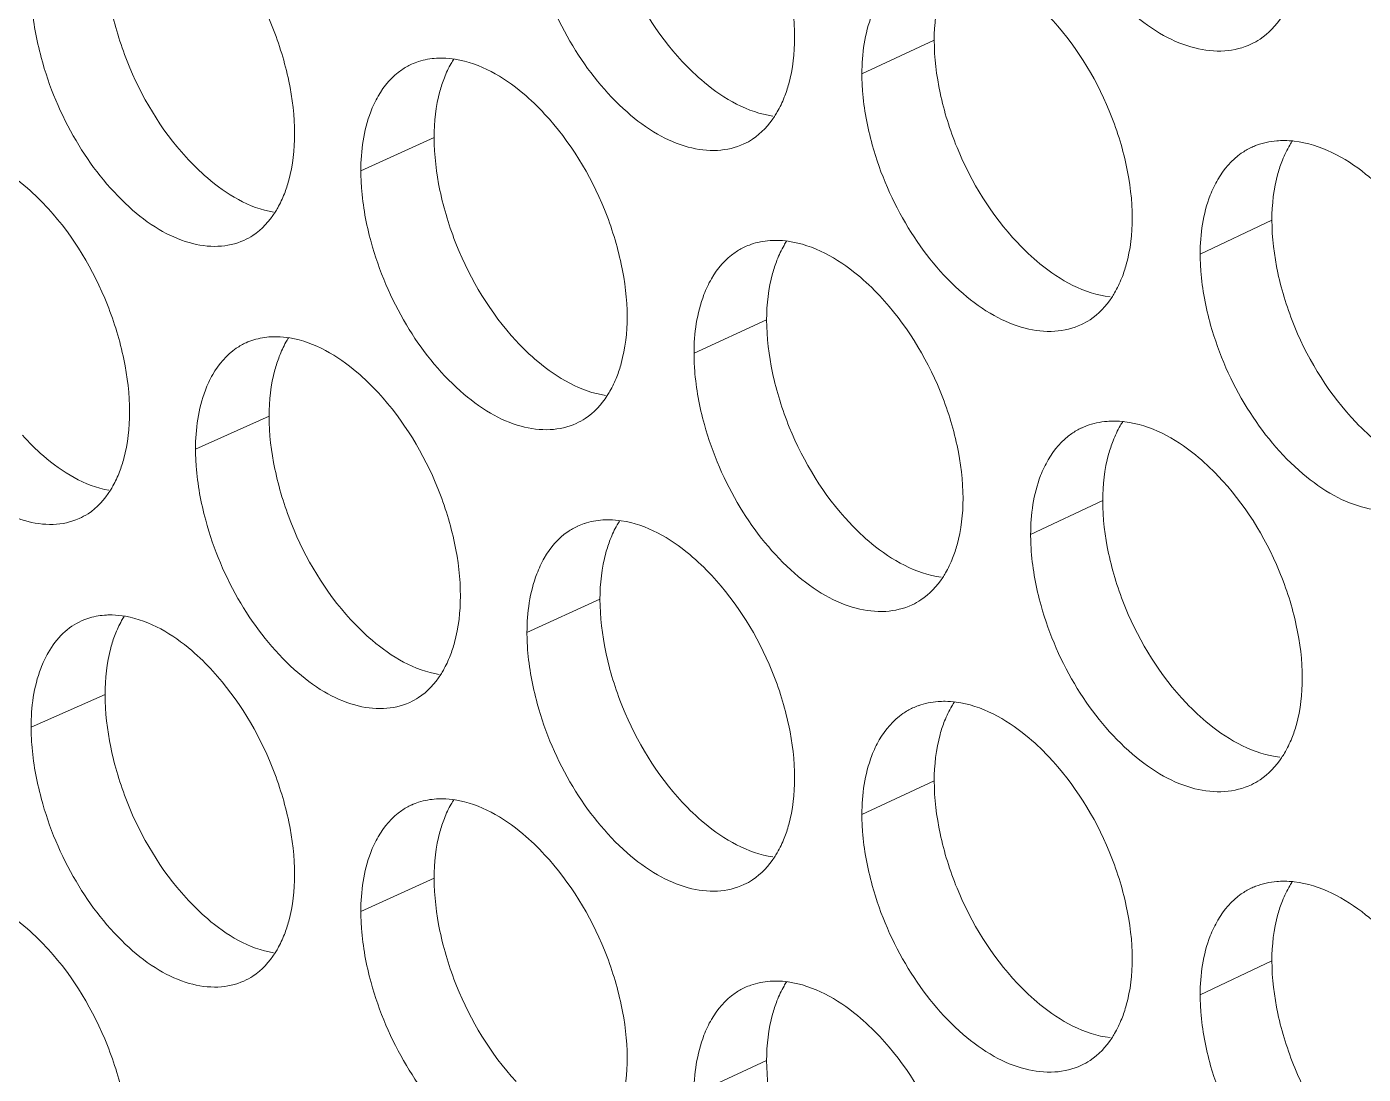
# Model space of a CAD drawing. Header units: millimetres. Extents: x 1177 to 4147, y 93 to 2194.
# Drawn here: x 2559.37 to 2573.57, y 956.04 to 967.18 of the extents above; entities that cross this region are included whole.
import ezdxf

# ---------------------------------------------------------------- set-up
doc = ezdxf.new("R2010")
doc.units = ezdxf.units.MM
doc.header["$LTSCALE"] = 0.1
doc.layers.get('0').update_dxf_attribs({"lineweight": 13})
doc.layers.add('标注', color=251, linetype='Continuous', lineweight=9)

# ---------------------------------------------------------------- blocks, each defined once
blk = doc.blocks.new('02')
at = {"layer": '标注'}
for p, q in [((4439.148, 972.748), (4438.049, 972.237)), ((4431.553, 971.268), (4430.44, 970.765)), ((4431.553, 971.268), (4430.44, 970.765)), ((4444.276, 970.014), (4443.187, 969.499)), ((4436.603, 968.499), (4435.5, 967.991)), ((4436.603, 968.499), (4435.5, 967.991)), ((4429.047, 967.036), (4427.929, 966.536)), ((4441.706, 965.753), (4440.612, 965.24)), ((4441.706, 965.753), (4440.612, 965.24)), ((4434.072, 964.255), (4432.963, 963.75)), ((4426.555, 962.811), (4425.432, 962.313)), ((4439.148, 961.498), (4438.049, 960.987)), ((4431.553, 960.018), (4430.44, 959.515)), ((4444.276, 958.764), (4443.187, 958.249)), ((4436.603, 957.249), (4435.5, 956.741))]:
    blk.add_line(p, q, dxfattribs=at)
for centre, radius, start, end in [((4431.628, 971.454), 1.017, 107.7472, 114.3481), ((4431.628, 971.454), 1.017, 107.7472, 114.3481), ((4444.413, 970.158), 1.06, 111.219, 115.391), ((4444.455, 969.812), 1.411, 83.5175, 89.6286), ((4436.704, 968.668), 1.034, 109.1713, 114.7632), ((4436.704, 968.668), 1.034, 109.1713, 114.7632), ((4436.739, 968.323), 1.384, 82.0095, 89.1943), ((4436.739, 968.323), 1.384, 82.0095, 89.1943), ((4429.11, 967.231), 1.009, 107.0166, 114.1413), ((4441.831, 965.905), 1.051, 110.5478, 115.181), ((4441.831, 965.905), 1.051, 110.5478, 115.181), ((4441.87, 965.56), 1.402, 83.021, 89.4851), ((4441.87, 965.56), 1.402, 83.021, 89.4851), ((4434.159, 964.433), 1.026, 108.4653, 114.5554), ((4426.606, 963.013), 1.001, 106.2734, 113.935), ((4439.261, 961.659), 1.043, 109.8653, 114.9718), ((4439.298, 961.313), 1.393, 82.5184, 89.3404), ((4431.628, 960.204), 1.017, 107.7472, 114.3481), ((4444.413, 958.908), 1.06, 111.219, 115.391), ((4444.455, 958.562), 1.411, 83.5175, 89.6286), ((4436.739, 957.073), 1.384, 82.0095, 89.1943), ((4436.704, 957.418), 1.034, 109.1713, 114.7632)]:
    blk.add_arc(centre, radius, start, end, dxfattribs=at)
for points, knots in [([(4437.028, 972.788), (4437.028, 973.057), (4436.958, 973.616), (4436.622, 974.696), (4436.159, 975.449), (4435.769, 975.867)], [0, 0, 0, 0, 0.238356, 0.494151, 1, 1, 1, 1]), ([(4434.072, 975.505), (4434.072, 975.236), (4434.141, 974.677), (4434.473, 973.597), (4434.934, 972.842), (4435.322, 972.424)], [0, 0, 0, 0, 0.23857, 0.494512, 1, 1, 1, 1]), ([(4440.77, 975.412), (4440.893, 974.97), (4441.255, 974.139), (4441.953, 973.284), (4442.602, 972.812), (4443.082, 972.611), (4443.548, 972.558), (4443.839, 972.63), (4443.965, 972.689)], [0, 0, 0, 0, 0.296459, 0.577388, 0.701761, 0.811885, 0.909764, 1, 1, 1, 1]), ([(4429.434, 971.323), (4429.434, 971.592), (4429.365, 972.151), (4429.035, 973.232), (4428.579, 973.989), (4428.194, 974.411)], [0, 0, 0, 0, 0.238564, 0.494601, 1, 1, 1, 1]), ([(4429.434, 971.323), (4429.434, 971.592), (4429.365, 972.151), (4429.035, 973.232), (4428.579, 973.989), (4428.194, 974.411)], [0, 0, 0, 0, 0.238564, 0.494601, 1, 1, 1, 1]), ([(4426.555, 974.061), (4426.555, 973.791), (4426.623, 973.232), (4426.95, 972.15), (4427.402, 971.392), (4427.785, 970.97)], [0, 0, 0, 0, 0.238779, 0.49496, 1, 1, 1, 1]), ([(4426.555, 974.061), (4426.555, 973.791), (4426.623, 973.232), (4426.95, 972.15), (4427.402, 971.392), (4427.785, 970.97)], [0, 0, 0, 0, 0.238779, 0.49496, 1, 1, 1, 1]), ([(4433.119, 973.921), (4433.24, 973.48), (4433.594, 972.65), (4434.278, 971.791), (4434.915, 971.313), (4435.386, 971.107), (4435.845, 971.047), (4436.132, 971.114), (4436.256, 971.171)], [0, 0, 0, 0, 0.29785, 0.579458, 0.703775, 0.813505, 0.91067, 1, 1, 1, 1]), ([(4425.432, 973.563), (4425.432, 973.476), (4425.447, 973.112), (4425.514, 972.751), (4425.586, 972.483)], [0, 0, 0, 0, 0.238168, 1, 1, 1, 1]), ([(4425.432, 973.563), (4425.432, 973.476), (4425.447, 973.112), (4425.514, 972.751), (4425.586, 972.483)], [0, 0, 0, 0, 0.238168, 1, 1, 1, 1]), ([(4439.306, 973.657), (4439.279, 973.591), (4439.183, 973.297), (4439.148, 972.985), (4439.148, 972.748)], [0, 0, 0, 0, 0.231792, 1, 1, 1, 1]), ([(4438.314, 973.37), (4438.27, 973.293), (4438.104, 972.938), (4438.049, 972.539), (4438.049, 972.237)], [0, 0, 0, 0, 0.22617, 1, 1, 1, 1]), ([(4442.155, 970.045), (4442.155, 970.314), (4442.085, 970.872), (4441.745, 971.951), (4441.276, 972.703), (4440.884, 973.118)], [0, 0, 0, 0, 0.238218, 0.493853, 1, 1, 1, 1]), ([(4443.965, 972.689), (4444.01, 972.711), (4444.191, 972.813), (4444.337, 972.969), (4444.423, 973.099)], [0, 0, 0, 0, 0.243242, 1, 1, 1, 1]), ([(4436.87, 971.879), (4436.897, 971.946), (4436.993, 972.239), (4437.028, 972.551), (4437.028, 972.788)], [0, 0, 0, 0, 0.231729, 1, 1, 1, 1]), ([(4439.148, 972.748), (4439.148, 972.479), (4439.218, 971.92), (4439.554, 970.84), (4440.02, 970.088), (4440.411, 969.672)], [0, 0, 0, 0, 0.238432, 0.494215, 1, 1, 1, 1]), ([(4425.586, 972.483), (4425.704, 972.043), (4426.05, 971.215), (4426.72, 970.352), (4427.345, 969.868), (4427.808, 969.656), (4428.258, 969.59), (4428.542, 969.652), (4428.664, 969.707)], [0, 0, 0, 0, 0.299261, 0.581563, 0.705826, 0.815161, 0.911598, 1, 1, 1, 1]), ([(4425.586, 972.483), (4425.704, 972.043), (4426.05, 971.215), (4426.72, 970.352), (4427.345, 969.868), (4427.808, 969.656), (4428.258, 969.59), (4428.542, 969.652), (4428.664, 969.707)], [0, 0, 0, 0, 0.299261, 0.581563, 0.705826, 0.815161, 0.911598, 1, 1, 1, 1]), ([(4431.685, 972.475), (4431.653, 972.475), (4431.53, 972.473), (4431.406, 972.451), (4431.318, 972.423)], [0, 0, 0, 0, 0.25692, 1, 1, 1, 1]), ([(4431.685, 972.475), (4431.653, 972.475), (4431.53, 972.473), (4431.406, 972.451), (4431.318, 972.423)], [0, 0, 0, 0, 0.25692, 1, 1, 1, 1]), ([(4431.85, 972.46), (4431.836, 972.438), (4431.782, 972.347), (4431.737, 972.251), (4431.708, 972.176)], [0, 0, 0, 0, 0.242162, 1, 1, 1, 1]), ([(4431.85, 972.46), (4431.836, 972.438), (4431.782, 972.347), (4431.737, 972.251), (4431.708, 972.176)], [0, 0, 0, 0, 0.242162, 1, 1, 1, 1]), ([(4433.231, 971.625), (4433.127, 971.737), (4432.745, 972.109), (4432.252, 972.398), (4431.873, 972.458)], [0, 0, 0, 0, 0.28502, 1, 1, 1, 1]), ([(4433.231, 971.625), (4433.127, 971.737), (4432.745, 972.109), (4432.252, 972.398), (4431.873, 972.458)], [0, 0, 0, 0, 0.28502, 1, 1, 1, 1]), ([(4431.209, 972.381), (4431.157, 972.357), (4430.95, 972.242), (4430.791, 972.052), (4430.702, 971.897)], [0, 0, 0, 0, 0.240568, 1, 1, 1, 1]), ([(4431.209, 972.381), (4431.157, 972.357), (4430.95, 972.242), (4430.791, 972.052), (4430.702, 971.897)], [0, 0, 0, 0, 0.240568, 1, 1, 1, 1]), ([(4435.322, 972.424), (4435.427, 972.311), (4435.814, 971.937), (4436.316, 971.648), (4436.699, 971.594)], [0, 0, 0, 0, 0.285106, 1, 1, 1, 1]), ([(4431.708, 972.176), (4431.682, 972.11), (4431.587, 971.816), (4431.553, 971.505), (4431.553, 971.268)], [0, 0, 0, 0, 0.231346, 1, 1, 1, 1]), ([(4431.708, 972.176), (4431.682, 972.11), (4431.587, 971.816), (4431.553, 971.505), (4431.553, 971.268)], [0, 0, 0, 0, 0.231346, 1, 1, 1, 1]), ([(4438.049, 972.237), (4438.049, 972.151), (4438.064, 971.787), (4438.133, 971.426), (4438.207, 971.159)], [0, 0, 0, 0, 0.238316, 1, 1, 1, 1]), ([(4430.702, 971.897), (4430.658, 971.821), (4430.494, 971.465), (4430.44, 971.067), (4430.44, 970.765)], [0, 0, 0, 0, 0.225445, 1, 1, 1, 1]), ([(4430.702, 971.897), (4430.658, 971.821), (4430.494, 971.465), (4430.44, 971.067), (4430.44, 970.765)], [0, 0, 0, 0, 0.225445, 1, 1, 1, 1]), ([(4436.723, 971.589), (4436.737, 971.611), (4436.794, 971.704), (4436.84, 971.803), (4436.87, 971.879)], [0, 0, 0, 0, 0.242235, 1, 1, 1, 1]), ([(4434.484, 968.544), (4434.484, 968.813), (4434.414, 969.371), (4434.08, 970.452), (4433.619, 971.207), (4433.231, 971.625)], [0, 0, 0, 0, 0.238425, 0.494301, 1, 1, 1, 1]), ([(4434.484, 968.544), (4434.484, 968.813), (4434.414, 969.371), (4434.08, 970.452), (4433.619, 971.207), (4433.231, 971.625)], [0, 0, 0, 0, 0.238425, 0.494301, 1, 1, 1, 1]), ([(4436.256, 971.171), (4436.303, 971.192), (4436.487, 971.295), (4436.636, 971.456), (4436.723, 971.589)], [0, 0, 0, 0, 0.242501, 1, 1, 1, 1]), ([(4429.279, 970.415), (4429.305, 970.482), (4429.4, 970.775), (4429.434, 971.086), (4429.434, 971.323)], [0, 0, 0, 0, 0.231283, 1, 1, 1, 1]), ([(4429.279, 970.415), (4429.305, 970.482), (4429.4, 970.775), (4429.434, 971.086), (4429.434, 971.323)], [0, 0, 0, 0, 0.231283, 1, 1, 1, 1]), ([(4431.553, 971.268), (4431.553, 970.999), (4431.622, 970.44), (4431.952, 969.359), (4432.41, 968.602), (4432.797, 968.183)], [0, 0, 0, 0, 0.238639, 0.494661, 1, 1, 1, 1]), ([(4431.553, 971.268), (4431.553, 970.999), (4431.622, 970.44), (4431.952, 969.359), (4432.41, 968.602), (4432.797, 968.183)], [0, 0, 0, 0, 0.238639, 0.494661, 1, 1, 1, 1]), ([(4438.207, 971.159), (4438.329, 970.717), (4438.688, 969.887), (4439.382, 969.03), (4440.027, 968.556), (4440.504, 968.354), (4440.967, 968.299), (4441.257, 968.368), (4441.383, 968.427)], [0, 0, 0, 0, 0.29692, 0.578074, 0.702428, 0.812421, 0.910064, 1, 1, 1, 1]), ([(4443.959, 971.116), (4443.908, 971.091), (4443.703, 970.973), (4443.544, 970.786), (4443.454, 970.631)], [0, 0, 0, 0, 0.241601, 1, 1, 1, 1]), ([(4444.464, 971.223), (4444.426, 971.223), (4444.279, 971.218), (4444.132, 971.186), (4444.03, 971.146)], [0, 0, 0, 0, 0.257534, 1, 1, 1, 1]), ([(4444.59, 971.223), (4444.575, 971.2), (4444.515, 971.105), (4444.467, 971.004), (4444.435, 970.925)], [0, 0, 0, 0, 0.242329, 1, 1, 1, 1]), ([(4446.05, 970.392), (4445.94, 970.507), (4445.535, 970.884), (4445.01, 971.17), (4444.615, 971.214)], [0, 0, 0, 0, 0.284731, 1, 1, 1, 1]), ([(4425.696, 970.187), (4425.596, 970.297), (4425.227, 970.664), (4424.752, 970.956), (4424.385, 971.024)], [0, 0, 0, 0, 0.285125, 1, 1, 1, 1]), ([(4427.785, 970.97), (4427.887, 970.859), (4428.26, 970.489), (4428.743, 970.198), (4429.116, 970.135)], [0, 0, 0, 0, 0.285248, 1, 1, 1, 1]), ([(4427.785, 970.97), (4427.887, 970.859), (4428.26, 970.489), (4428.743, 970.198), (4429.116, 970.135)], [0, 0, 0, 0, 0.285248, 1, 1, 1, 1]), ([(4444.435, 970.925), (4444.409, 970.858), (4444.311, 970.564), (4444.276, 970.252), (4444.276, 970.014)], [0, 0, 0, 0, 0.232089, 1, 1, 1, 1]), ([(4430.44, 970.765), (4430.44, 970.678), (4430.455, 970.314), (4430.522, 969.953), (4430.595, 969.686)], [0, 0, 0, 0, 0.238227, 1, 1, 1, 1]), ([(4430.44, 970.765), (4430.44, 970.678), (4430.455, 970.314), (4430.522, 969.953), (4430.595, 969.686)], [0, 0, 0, 0, 0.238227, 1, 1, 1, 1]), ([(4443.454, 970.631), (4443.41, 970.555), (4443.243, 970.2), (4443.187, 969.801), (4443.187, 969.499)], [0, 0, 0, 0, 0.226658, 1, 1, 1, 1]), ([(4429.139, 970.135), (4429.152, 970.156), (4429.206, 970.246), (4429.25, 970.341), (4429.279, 970.415)], [0, 0, 0, 0, 0.242155, 1, 1, 1, 1]), ([(4429.139, 970.135), (4429.152, 970.156), (4429.206, 970.246), (4429.25, 970.341), (4429.279, 970.415)], [0, 0, 0, 0, 0.242155, 1, 1, 1, 1]), ([(4426.929, 967.096), (4426.929, 967.366), (4426.86, 967.925), (4426.532, 969.006), (4426.079, 969.764), (4425.696, 970.187)], [0, 0, 0, 0, 0.238635, 0.494751, 1, 1, 1, 1]), ([(4428.664, 969.707), (4428.712, 969.728), (4428.901, 969.831), (4429.052, 969.997), (4429.139, 970.135)], [0, 0, 0, 0, 0.24169, 1, 1, 1, 1]), ([(4428.664, 969.707), (4428.712, 969.728), (4428.901, 969.831), (4429.052, 969.997), (4429.139, 970.135)], [0, 0, 0, 0, 0.24169, 1, 1, 1, 1]), ([(4441.996, 969.135), (4442.023, 969.202), (4442.12, 969.495), (4442.155, 969.807), (4442.155, 970.045)], [0, 0, 0, 0, 0.232027, 1, 1, 1, 1]), ([(4444.276, 970.014), (4444.276, 969.746), (4444.347, 969.187), (4444.686, 968.108), (4445.157, 967.358), (4445.552, 966.945)], [0, 0, 0, 0, 0.238296, 0.493918, 1, 1, 1, 1]), ([(4430.595, 969.686), (4430.715, 969.245), (4431.066, 968.416), (4431.746, 967.556), (4432.379, 967.075), (4432.847, 966.867), (4433.303, 966.806), (4433.588, 966.87), (4433.712, 966.927)], [0, 0, 0, 0, 0.298318, 0.580156, 0.704454, 0.814053, 0.910977, 1, 1, 1, 1]), ([(4430.595, 969.686), (4430.715, 969.245), (4431.066, 968.416), (4431.746, 967.556), (4432.379, 967.075), (4432.847, 966.867), (4433.303, 966.806), (4433.588, 966.87), (4433.712, 966.927)], [0, 0, 0, 0, 0.298318, 0.580156, 0.704454, 0.814053, 0.910977, 1, 1, 1, 1]), ([(4436.758, 969.706), (4436.724, 969.707), (4436.59, 969.703), (4436.457, 969.677), (4436.364, 969.645)], [0, 0, 0, 0, 0.257182, 1, 1, 1, 1]), ([(4436.758, 969.706), (4436.724, 969.707), (4436.59, 969.703), (4436.457, 969.677), (4436.364, 969.645)], [0, 0, 0, 0, 0.257182, 1, 1, 1, 1]), ([(4436.907, 969.697), (4436.893, 969.675), (4436.837, 969.583), (4436.79, 969.484), (4436.76, 969.408)], [0, 0, 0, 0, 0.24222, 1, 1, 1, 1]), ([(4436.907, 969.697), (4436.893, 969.675), (4436.837, 969.583), (4436.79, 969.484), (4436.76, 969.408)], [0, 0, 0, 0, 0.24222, 1, 1, 1, 1]), ([(4438.32, 968.864), (4438.214, 968.977), (4437.822, 969.351), (4437.316, 969.639), (4436.931, 969.693)], [0, 0, 0, 0, 0.284921, 1, 1, 1, 1]), ([(4438.32, 968.864), (4438.214, 968.977), (4437.822, 969.351), (4437.316, 969.639), (4436.931, 969.693)], [0, 0, 0, 0, 0.284921, 1, 1, 1, 1]), ([(4440.411, 969.672), (4440.518, 969.558), (4440.914, 969.182), (4441.429, 968.895), (4441.819, 968.847)], [0, 0, 0, 0, 0.284983, 1, 1, 1, 1]), ([(4436.27, 969.607), (4436.219, 969.583), (4436.013, 969.467), (4435.853, 969.278), (4435.764, 969.123)], [0, 0, 0, 0, 0.240997, 1, 1, 1, 1]), ([(4436.27, 969.607), (4436.219, 969.583), (4436.013, 969.467), (4435.853, 969.278), (4435.764, 969.123)], [0, 0, 0, 0, 0.240997, 1, 1, 1, 1]), ([(4443.187, 969.499), (4443.187, 969.412), (4443.202, 969.048), (4443.271, 968.688), (4443.346, 968.421)], [0, 0, 0, 0, 0.238377, 1, 1, 1, 1]), ([(4436.76, 969.408), (4436.734, 969.341), (4436.638, 969.048), (4436.603, 968.736), (4436.603, 968.499)], [0, 0, 0, 0, 0.231643, 1, 1, 1, 1]), ([(4436.76, 969.408), (4436.734, 969.341), (4436.638, 969.048), (4436.603, 968.736), (4436.603, 968.499)], [0, 0, 0, 0, 0.231643, 1, 1, 1, 1]), ([(4435.764, 969.123), (4435.72, 969.046), (4435.555, 968.691), (4435.5, 968.293), (4435.5, 967.991)], [0, 0, 0, 0, 0.225927, 1, 1, 1, 1]), ([(4435.764, 969.123), (4435.72, 969.046), (4435.555, 968.691), (4435.5, 968.293), (4435.5, 967.991)], [0, 0, 0, 0, 0.225927, 1, 1, 1, 1]), ([(4441.844, 968.839), (4441.858, 968.862), (4441.917, 968.956), (4441.965, 969.057), (4441.996, 969.135)], [0, 0, 0, 0, 0.242305, 1, 1, 1, 1]), ([(4439.585, 965.788), (4439.585, 966.057), (4439.515, 966.616), (4439.177, 967.695), (4438.711, 968.448), (4438.32, 968.864)], [0, 0, 0, 0, 0.238287, 0.494002, 1, 1, 1, 1]), ([(4439.585, 965.788), (4439.585, 966.057), (4439.515, 966.616), (4439.177, 967.695), (4438.711, 968.448), (4438.32, 968.864)], [0, 0, 0, 0, 0.238287, 0.494002, 1, 1, 1, 1]), ([(4441.383, 968.427), (4441.428, 968.449), (4441.61, 968.551), (4441.757, 968.708), (4441.844, 968.839)], [0, 0, 0, 0, 0.243002, 1, 1, 1, 1]), ([(4434.327, 967.635), (4434.353, 967.702), (4434.449, 967.995), (4434.484, 968.307), (4434.484, 968.544)], [0, 0, 0, 0, 0.23158, 1, 1, 1, 1]), ([(4434.327, 967.635), (4434.353, 967.702), (4434.449, 967.995), (4434.484, 968.307), (4434.484, 968.544)], [0, 0, 0, 0, 0.23158, 1, 1, 1, 1]), ([(4436.603, 968.499), (4436.603, 968.229), (4436.673, 967.671), (4437.007, 966.591), (4437.47, 965.837), (4437.86, 965.42)], [0, 0, 0, 0, 0.238501, 0.494363, 1, 1, 1, 1]), ([(4436.603, 968.499), (4436.603, 968.229), (4436.673, 967.671), (4437.007, 966.591), (4437.47, 965.837), (4437.86, 965.42)], [0, 0, 0, 0, 0.238501, 0.494363, 1, 1, 1, 1]), ([(4443.346, 968.421), (4443.47, 967.979), (4443.834, 967.148), (4444.537, 966.294), (4445.19, 965.823), (4445.673, 965.625), (4446.142, 965.574), (4446.434, 965.647), (4446.561, 965.708)], [0, 0, 0, 0, 0.295999, 0.576706, 0.701098, 0.811352, 0.909467, 1, 1, 1, 1]), ([(4423.101, 968.265), (4423.219, 967.825), (4423.562, 966.998), (4424.227, 966.134), (4424.849, 965.648), (4425.308, 965.435), (4425.756, 965.367), (4426.038, 965.426), (4426.16, 965.481)], [0, 0, 0, 0, 0.299735, 0.582272, 0.706518, 0.81572, 0.911912, 1, 1, 1, 1]), ([(4429.168, 968.243), (4429.138, 968.244), (4429.019, 968.242), (4428.9, 968.222), (4428.815, 968.196)], [0, 0, 0, 0, 0.25678, 1, 1, 1, 1]), ([(4429.341, 968.225), (4429.328, 968.203), (4429.274, 968.113), (4429.23, 968.018), (4429.202, 967.944)], [0, 0, 0, 0, 0.242139, 1, 1, 1, 1]), ([(4430.706, 967.39), (4430.604, 967.502), (4430.226, 967.871), (4429.739, 968.162), (4429.364, 968.224)], [0, 0, 0, 0, 0.285061, 1, 1, 1, 1]), ([(4428.698, 968.152), (4428.646, 968.128), (4428.438, 968.013), (4428.279, 967.823), (4428.19, 967.668)], [0, 0, 0, 0, 0.240345, 1, 1, 1, 1]), ([(4432.797, 968.183), (4432.9, 968.071), (4433.283, 967.698), (4433.779, 967.408), (4434.158, 967.351)], [0, 0, 0, 0, 0.285159, 1, 1, 1, 1]), ([(4432.797, 968.183), (4432.9, 968.071), (4433.283, 967.698), (4433.779, 967.408), (4434.158, 967.351)], [0, 0, 0, 0, 0.285159, 1, 1, 1, 1]), ([(4429.202, 967.944), (4429.176, 967.878), (4429.081, 967.585), (4429.047, 967.273), (4429.047, 967.036)], [0, 0, 0, 0, 0.231198, 1, 1, 1, 1]), ([(4435.5, 967.991), (4435.5, 967.904), (4435.515, 967.54), (4435.583, 967.179), (4435.657, 966.912)], [0, 0, 0, 0, 0.238286, 1, 1, 1, 1]), ([(4435.5, 967.991), (4435.5, 967.904), (4435.515, 967.54), (4435.583, 967.179), (4435.657, 966.912)], [0, 0, 0, 0, 0.238286, 1, 1, 1, 1]), ([(4428.19, 967.668), (4428.147, 967.591), (4427.983, 967.236), (4427.929, 966.838), (4427.929, 966.536)], [0, 0, 0, 0, 0.225206, 1, 1, 1, 1]), ([(4434.182, 967.348), (4434.196, 967.37), (4434.251, 967.462), (4434.297, 967.56), (4434.327, 967.635)], [0, 0, 0, 0, 0.242205, 1, 1, 1, 1]), ([(4434.182, 967.348), (4434.196, 967.37), (4434.251, 967.462), (4434.297, 967.56), (4434.327, 967.635)], [0, 0, 0, 0, 0.242205, 1, 1, 1, 1]), ([(4431.952, 964.305), (4431.952, 964.574), (4431.883, 965.133), (4431.551, 966.214), (4431.092, 966.97), (4430.706, 967.39)], [0, 0, 0, 0, 0.238495, 0.494451, 1, 1, 1, 1]), ([(4433.712, 966.927), (4433.759, 966.948), (4433.945, 967.051), (4434.095, 967.213), (4434.182, 967.348)], [0, 0, 0, 0, 0.242239, 1, 1, 1, 1]), ([(4433.712, 966.927), (4433.759, 966.948), (4433.945, 967.051), (4434.095, 967.213), (4434.182, 967.348)], [0, 0, 0, 0, 0.242239, 1, 1, 1, 1]), ([(4426.775, 966.189), (4426.8, 966.256), (4426.895, 966.549), (4426.929, 966.86), (4426.929, 967.096)], [0, 0, 0, 0, 0.231134, 1, 1, 1, 1]), ([(4429.047, 967.036), (4429.047, 966.767), (4429.116, 966.208), (4429.444, 965.127), (4429.9, 964.369), (4430.284, 963.949)], [0, 0, 0, 0, 0.238709, 0.494811, 1, 1, 1, 1]), ([(4435.657, 966.912), (4435.778, 966.47), (4436.135, 965.641), (4436.823, 964.783), (4437.464, 964.307), (4437.939, 964.102), (4438.399, 964.045), (4438.688, 964.113), (4438.813, 964.171)], [0, 0, 0, 0, 0.297384, 0.578764, 0.7031, 0.812961, 0.910366, 1, 1, 1, 1]), ([(4435.657, 966.912), (4435.778, 966.47), (4436.135, 965.641), (4436.823, 964.783), (4437.464, 964.307), (4437.939, 964.102), (4438.399, 964.045), (4438.688, 964.113), (4438.813, 964.171)], [0, 0, 0, 0, 0.297384, 0.578764, 0.7031, 0.812961, 0.910366, 1, 1, 1, 1]), ([(4441.383, 966.857), (4441.332, 966.833), (4441.127, 966.715), (4440.967, 966.527), (4440.878, 966.372)], [0, 0, 0, 0, 0.241405, 1, 1, 1, 1]), ([(4441.383, 966.857), (4441.332, 966.833), (4441.127, 966.715), (4440.967, 966.527), (4440.878, 966.372)], [0, 0, 0, 0, 0.241405, 1, 1, 1, 1]), ([(4441.883, 966.962), (4441.846, 966.962), (4441.703, 966.957), (4441.561, 966.927), (4441.462, 966.89)], [0, 0, 0, 0, 0.257421, 1, 1, 1, 1]), ([(4441.883, 966.962), (4441.846, 966.962), (4441.703, 966.957), (4441.561, 966.927), (4441.462, 966.89)], [0, 0, 0, 0, 0.257421, 1, 1, 1, 1]), ([(4442.016, 966.958), (4442.001, 966.936), (4441.943, 966.842), (4441.895, 966.741), (4441.864, 966.663)], [0, 0, 0, 0, 0.24229, 1, 1, 1, 1]), ([(4442.016, 966.958), (4442.001, 966.936), (4441.943, 966.842), (4441.895, 966.741), (4441.864, 966.663)], [0, 0, 0, 0, 0.24229, 1, 1, 1, 1]), ([(4443.46, 966.127), (4443.352, 966.241), (4442.951, 966.617), (4442.433, 966.904), (4442.04, 966.951)], [0, 0, 0, 0, 0.2848, 1, 1, 1, 1]), ([(4443.46, 966.127), (4443.352, 966.241), (4442.951, 966.617), (4442.433, 966.904), (4442.04, 966.951)], [0, 0, 0, 0, 0.2848, 1, 1, 1, 1]), ([(4445.552, 966.945), (4445.662, 966.83), (4446.067, 966.451), (4446.594, 966.166), (4446.991, 966.124)], [0, 0, 0, 0, 0.28484, 1, 1, 1, 1]), ([(4425.3, 966.748), (4425.4, 966.637), (4425.769, 966.268), (4426.246, 965.976), (4426.614, 965.911)], [0, 0, 0, 0, 0.285283, 1, 1, 1, 1]), ([(4441.864, 966.663), (4441.838, 966.596), (4441.74, 966.303), (4441.706, 965.99), (4441.706, 965.753)], [0, 0, 0, 0, 0.231941, 1, 1, 1, 1]), ([(4441.864, 966.663), (4441.838, 966.596), (4441.74, 966.303), (4441.706, 965.99), (4441.706, 965.753)], [0, 0, 0, 0, 0.231941, 1, 1, 1, 1]), ([(4427.929, 966.536), (4427.929, 966.449), (4427.944, 966.085), (4428.011, 965.724), (4428.084, 965.456)], [0, 0, 0, 0, 0.238197, 1, 1, 1, 1]), ([(4440.878, 966.372), (4440.833, 966.296), (4440.667, 965.941), (4440.612, 965.542), (4440.612, 965.24)], [0, 0, 0, 0, 0.226413, 1, 1, 1, 1]), ([(4440.878, 966.372), (4440.833, 966.296), (4440.667, 965.941), (4440.612, 965.542), (4440.612, 965.24)], [0, 0, 0, 0, 0.226413, 1, 1, 1, 1]), ([(4426.637, 965.912), (4426.65, 965.933), (4426.703, 966.022), (4426.746, 966.116), (4426.775, 966.189)], [0, 0, 0, 0, 0.242135, 1, 1, 1, 1]), ([(4444.738, 963.057), (4444.738, 963.326), (4444.667, 963.884), (4444.326, 964.963), (4443.855, 965.713), (4443.46, 966.127)], [0, 0, 0, 0, 0.23815, 0.493704, 1, 1, 1, 1]), ([(4444.738, 963.057), (4444.738, 963.326), (4444.667, 963.884), (4444.326, 964.963), (4443.855, 965.713), (4443.46, 966.127)], [0, 0, 0, 0, 0.23815, 0.493704, 1, 1, 1, 1]), ([(4426.16, 965.481), (4426.208, 965.502), (4426.399, 965.605), (4426.55, 965.773), (4426.637, 965.912)], [0, 0, 0, 0, 0.241404, 1, 1, 1, 1]), ([(4439.427, 964.879), (4439.453, 964.946), (4439.55, 965.239), (4439.585, 965.551), (4439.585, 965.788)], [0, 0, 0, 0, 0.231878, 1, 1, 1, 1]), ([(4439.427, 964.879), (4439.453, 964.946), (4439.55, 965.239), (4439.585, 965.551), (4439.585, 965.788)], [0, 0, 0, 0, 0.231878, 1, 1, 1, 1]), ([(4441.706, 965.753), (4441.706, 965.484), (4441.776, 964.926), (4442.114, 963.846), (4442.582, 963.095), (4442.975, 962.68)], [0, 0, 0, 0, 0.238364, 0.494066, 1, 1, 1, 1]), ([(4441.706, 965.753), (4441.706, 965.484), (4441.776, 964.926), (4442.114, 963.846), (4442.582, 963.095), (4442.975, 962.68)], [0, 0, 0, 0, 0.238364, 0.494066, 1, 1, 1, 1]), ([(4428.084, 965.456), (4428.203, 965.016), (4428.552, 964.187), (4429.226, 963.326), (4429.855, 962.844), (4430.321, 962.634), (4430.774, 962.57), (4431.058, 962.633), (4431.182, 962.689)], [0, 0, 0, 0, 0.298788, 0.580857, 0.705138, 0.814605, 0.911286, 1, 1, 1, 1]), ([(4433.733, 965.366), (4433.681, 965.342), (4433.475, 965.226), (4433.315, 965.037), (4433.226, 964.882)], [0, 0, 0, 0, 0.240785, 1, 1, 1, 1]), ([(4434.215, 965.462), (4434.182, 965.463), (4434.053, 965.46), (4433.925, 965.436), (4433.835, 965.406)], [0, 0, 0, 0, 0.257054, 1, 1, 1, 1]), ([(4434.372, 965.45), (4434.358, 965.429), (4434.303, 965.337), (4434.257, 965.24), (4434.228, 965.164)], [0, 0, 0, 0, 0.242189, 1, 1, 1, 1]), ([(4435.769, 964.617), (4435.664, 964.729), (4435.277, 965.102), (4434.778, 965.391), (4434.396, 965.447)], [0, 0, 0, 0, 0.284973, 1, 1, 1, 1]), ([(4437.86, 965.42), (4437.966, 965.306), (4438.358, 964.931), (4438.866, 964.643), (4439.253, 964.592)], [0, 0, 0, 0, 0.285047, 1, 1, 1, 1]), ([(4437.86, 965.42), (4437.966, 965.306), (4438.358, 964.931), (4438.866, 964.643), (4439.253, 964.592)], [0, 0, 0, 0, 0.285047, 1, 1, 1, 1]), ([(4434.228, 965.164), (4434.202, 965.098), (4434.106, 964.804), (4434.072, 964.492), (4434.072, 964.255)], [0, 0, 0, 0, 0.231495, 1, 1, 1, 1]), ([(4440.612, 965.24), (4440.612, 965.153), (4440.627, 964.79), (4440.696, 964.429), (4440.77, 964.162)], [0, 0, 0, 0, 0.238347, 1, 1, 1, 1]), ([(4440.612, 965.24), (4440.612, 965.153), (4440.627, 964.79), (4440.696, 964.429), (4440.77, 964.162)], [0, 0, 0, 0, 0.238347, 1, 1, 1, 1]), ([(4433.226, 964.882), (4433.182, 964.806), (4433.018, 964.45), (4432.963, 964.052), (4432.963, 963.75)], [0, 0, 0, 0, 0.225686, 1, 1, 1, 1]), ([(4439.277, 964.586), (4439.291, 964.609), (4439.349, 964.702), (4439.396, 964.802), (4439.427, 964.879)], [0, 0, 0, 0, 0.242268, 1, 1, 1, 1]), ([(4439.277, 964.586), (4439.291, 964.609), (4439.349, 964.702), (4439.396, 964.802), (4439.427, 964.879)], [0, 0, 0, 0, 0.242268, 1, 1, 1, 1]), ([(4437.028, 961.538), (4437.028, 961.807), (4436.958, 962.366), (4436.622, 963.446), (4436.159, 964.199), (4435.769, 964.617)], [0, 0, 0, 0, 0.238356, 0.494151, 1, 1, 1, 1]), ([(4438.813, 964.171), (4438.859, 964.193), (4439.042, 964.295), (4439.19, 964.454), (4439.277, 964.586)], [0, 0, 0, 0, 0.242755, 1, 1, 1, 1]), ([(4438.813, 964.171), (4438.859, 964.193), (4439.042, 964.295), (4439.19, 964.454), (4439.277, 964.586)], [0, 0, 0, 0, 0.242755, 1, 1, 1, 1]), ([(4431.796, 963.397), (4431.822, 963.464), (4431.918, 963.757), (4431.952, 964.068), (4431.952, 964.305)], [0, 0, 0, 0, 0.231431, 1, 1, 1, 1]), ([(4434.072, 964.255), (4434.072, 963.986), (4434.141, 963.427), (4434.473, 962.347), (4434.934, 961.592), (4435.322, 961.174)], [0, 0, 0, 0, 0.23857, 0.494512, 1, 1, 1, 1]), ([(4440.77, 964.162), (4440.893, 963.72), (4441.255, 962.889), (4441.953, 962.034), (4442.602, 961.562), (4443.082, 961.361), (4443.548, 961.308), (4443.839, 961.38), (4443.965, 961.439)], [0, 0, 0, 0, 0.296459, 0.577388, 0.701761, 0.811885, 0.909764, 1, 1, 1, 1]), ([(4440.77, 964.162), (4440.893, 963.72), (4441.255, 962.889), (4441.953, 962.034), (4442.602, 961.562), (4443.082, 961.361), (4443.548, 961.308), (4443.839, 961.38), (4443.965, 961.439)], [0, 0, 0, 0, 0.296459, 0.577388, 0.701761, 0.811885, 0.909764, 1, 1, 1, 1]), ([(4426.665, 964.017), (4426.635, 964.018), (4426.521, 964.016), (4426.407, 963.998), (4426.325, 963.974)], [0, 0, 0, 0, 0.256633, 1, 1, 1, 1]), ([(4426.845, 963.996), (4426.832, 963.974), (4426.78, 963.885), (4426.737, 963.791), (4426.708, 963.718)], [0, 0, 0, 0, 0.242119, 1, 1, 1, 1]), ([(4428.194, 963.161), (4428.093, 963.272), (4427.72, 963.64), (4427.239, 963.931), (4426.868, 963.997)], [0, 0, 0, 0, 0.285096, 1, 1, 1, 1]), ([(4430.284, 963.949), (4430.387, 963.837), (4430.765, 963.466), (4431.254, 963.175), (4431.631, 963.115)], [0, 0, 0, 0, 0.285206, 1, 1, 1, 1]), ([(4426.2, 963.928), (4426.095, 963.882), (4425.895, 963.745), (4425.752, 963.551), (4425.692, 963.444)], [0, 0, 0, 0, 0.481736, 1, 1, 1, 1]), ([(4432.963, 963.75), (4432.963, 963.663), (4432.978, 963.299), (4433.046, 962.938), (4433.119, 962.671)], [0, 0, 0, 0, 0.238256, 1, 1, 1, 1]), ([(4426.708, 963.718), (4426.683, 963.652), (4426.588, 963.359), (4426.555, 963.047), (4426.555, 962.811)], [0, 0, 0, 0, 0.23105, 1, 1, 1, 1]), ([(4425.692, 963.444), (4425.648, 963.368), (4425.485, 963.013), (4425.432, 962.615), (4425.432, 962.313)], [0, 0, 0, 0, 0.224968, 1, 1, 1, 1]), ([(4431.654, 963.114), (4431.667, 963.135), (4431.722, 963.226), (4431.767, 963.323), (4431.796, 963.397)], [0, 0, 0, 0, 0.242178, 1, 1, 1, 1]), ([(4429.434, 960.073), (4429.434, 960.342), (4429.365, 960.901), (4429.035, 961.982), (4428.579, 962.739), (4428.194, 963.161)], [0, 0, 0, 0, 0.238564, 0.494601, 1, 1, 1, 1]), ([(4431.182, 962.689), (4431.229, 962.71), (4431.417, 962.813), (4431.567, 962.977), (4431.654, 963.114)], [0, 0, 0, 0, 0.241969, 1, 1, 1, 1]), ([(4444.578, 962.147), (4444.605, 962.214), (4444.703, 962.507), (4444.738, 962.82), (4444.738, 963.057)], [0, 0, 0, 0, 0.232176, 1, 1, 1, 1]), ([(4444.578, 962.147), (4444.605, 962.214), (4444.703, 962.507), (4444.738, 962.82), (4444.738, 963.057)], [0, 0, 0, 0, 0.232176, 1, 1, 1, 1]), ([(4426.555, 962.811), (4426.555, 962.541), (4426.623, 961.982), (4426.95, 960.9), (4427.402, 960.142), (4427.785, 959.72)], [0, 0, 0, 0, 0.238779, 0.49496, 1, 1, 1, 1]), ([(4433.119, 962.671), (4433.24, 962.23), (4433.594, 961.4), (4434.278, 960.541), (4434.915, 960.063), (4435.386, 959.857), (4435.845, 959.797), (4436.132, 959.864), (4436.256, 959.921)], [0, 0, 0, 0, 0.29785, 0.579458, 0.703775, 0.813505, 0.91067, 1, 1, 1, 1]), ([(4438.82, 962.604), (4438.769, 962.58), (4438.563, 962.463), (4438.404, 962.274), (4438.314, 962.12)], [0, 0, 0, 0, 0.241203, 1, 1, 1, 1]), ([(4439.314, 962.706), (4439.278, 962.706), (4439.14, 962.702), (4439.003, 962.674), (4438.906, 962.639)], [0, 0, 0, 0, 0.257304, 1, 1, 1, 1]), ([(4439.455, 962.7), (4439.441, 962.678), (4439.383, 962.584), (4439.336, 962.485), (4439.306, 962.407)], [0, 0, 0, 0, 0.242253, 1, 1, 1, 1]), ([(4440.884, 961.868), (4440.776, 961.981), (4440.38, 962.356), (4439.868, 962.643), (4439.479, 962.694)], [0, 0, 0, 0, 0.284863, 1, 1, 1, 1]), ([(4442.975, 962.68), (4443.084, 962.566), (4443.484, 962.188), (4444.005, 961.902), (4444.398, 961.857)], [0, 0, 0, 0, 0.284914, 1, 1, 1, 1]), ([(4442.975, 962.68), (4443.084, 962.566), (4443.484, 962.188), (4444.005, 961.902), (4444.398, 961.857)], [0, 0, 0, 0, 0.284914, 1, 1, 1, 1]), ([(4425.432, 962.313), (4425.432, 962.226), (4425.447, 961.862), (4425.514, 961.501), (4425.586, 961.233)], [0, 0, 0, 0, 0.238168, 1, 1, 1, 1]), ([(4439.306, 962.407), (4439.279, 962.341), (4439.183, 962.047), (4439.148, 961.735), (4439.148, 961.498)], [0, 0, 0, 0, 0.231792, 1, 1, 1, 1]), ([(4438.314, 962.12), (4438.27, 962.043), (4438.104, 961.688), (4438.049, 961.289), (4438.049, 960.987)], [0, 0, 0, 0, 0.22617, 1, 1, 1, 1]), ([(4444.423, 961.849), (4444.438, 961.871), (4444.498, 961.967), (4444.547, 962.068), (4444.578, 962.147)], [0, 0, 0, 0, 0.242345, 1, 1, 1, 1]), ([(4444.423, 961.849), (4444.438, 961.871), (4444.498, 961.967), (4444.547, 962.068), (4444.578, 962.147)], [0, 0, 0, 0, 0.242345, 1, 1, 1, 1]), ([(4442.155, 958.795), (4442.155, 959.064), (4442.085, 959.622), (4441.745, 960.701), (4441.276, 961.453), (4440.884, 961.868)], [0, 0, 0, 0, 0.238218, 0.493853, 1, 1, 1, 1]), ([(4443.965, 961.439), (4444.01, 961.461), (4444.191, 961.563), (4444.337, 961.719), (4444.423, 961.849)], [0, 0, 0, 0, 0.243242, 1, 1, 1, 1]), ([(4443.965, 961.439), (4444.01, 961.461), (4444.191, 961.563), (4444.337, 961.719), (4444.423, 961.849)], [0, 0, 0, 0, 0.243242, 1, 1, 1, 1]), ([(4436.87, 960.629), (4436.897, 960.696), (4436.993, 960.989), (4437.028, 961.301), (4437.028, 961.538)], [0, 0, 0, 0, 0.231729, 1, 1, 1, 1]), ([(4439.148, 961.498), (4439.148, 961.229), (4439.218, 960.67), (4439.554, 959.59), (4440.02, 958.838), (4440.411, 958.422)], [0, 0, 0, 0, 0.238432, 0.494215, 1, 1, 1, 1]), ([(4425.586, 961.233), (4425.704, 960.793), (4426.05, 959.965), (4426.72, 959.102), (4427.345, 958.618), (4427.808, 958.406), (4428.258, 958.34), (4428.542, 958.402), (4428.664, 958.457)], [0, 0, 0, 0, 0.299261, 0.581563, 0.705826, 0.815161, 0.911598, 1, 1, 1, 1]), ([(4431.209, 961.131), (4431.157, 961.107), (4430.95, 960.992), (4430.791, 960.802), (4430.702, 960.647)], [0, 0, 0, 0, 0.240568, 1, 1, 1, 1]), ([(4431.685, 961.225), (4431.653, 961.225), (4431.53, 961.223), (4431.406, 961.201), (4431.318, 961.173)], [0, 0, 0, 0, 0.25692, 1, 1, 1, 1]), ([(4431.85, 961.21), (4431.836, 961.188), (4431.782, 961.097), (4431.737, 961.001), (4431.708, 960.926)], [0, 0, 0, 0, 0.242162, 1, 1, 1, 1]), ([(4433.231, 960.375), (4433.127, 960.487), (4432.745, 960.859), (4432.252, 961.148), (4431.873, 961.208)], [0, 0, 0, 0, 0.28502, 1, 1, 1, 1]), ([(4435.322, 961.174), (4435.427, 961.061), (4435.814, 960.687), (4436.316, 960.398), (4436.699, 960.344)], [0, 0, 0, 0, 0.285106, 1, 1, 1, 1]), ([(4431.708, 960.926), (4431.682, 960.86), (4431.587, 960.566), (4431.553, 960.255), (4431.553, 960.018)], [0, 0, 0, 0, 0.231346, 1, 1, 1, 1]), ([(4438.049, 960.987), (4438.049, 960.901), (4438.064, 960.537), (4438.133, 960.176), (4438.207, 959.909)], [0, 0, 0, 0, 0.238316, 1, 1, 1, 1]), ([(4430.702, 960.647), (4430.658, 960.571), (4430.494, 960.215), (4430.44, 959.817), (4430.44, 959.515)], [0, 0, 0, 0, 0.225445, 1, 1, 1, 1]), ([(4436.723, 960.339), (4436.737, 960.361), (4436.794, 960.454), (4436.84, 960.553), (4436.87, 960.629)], [0, 0, 0, 0, 0.242235, 1, 1, 1, 1]), ([(4434.484, 957.294), (4434.484, 957.563), (4434.414, 958.121), (4434.08, 959.202), (4433.619, 959.957), (4433.231, 960.375)], [0, 0, 0, 0, 0.238425, 0.494301, 1, 1, 1, 1]), ([(4436.256, 959.921), (4436.303, 959.942), (4436.487, 960.045), (4436.636, 960.206), (4436.723, 960.339)], [0, 0, 0, 0, 0.242501, 1, 1, 1, 1]), ([(4429.279, 959.165), (4429.305, 959.232), (4429.4, 959.525), (4429.434, 959.836), (4429.434, 960.073)], [0, 0, 0, 0, 0.231283, 1, 1, 1, 1]), ([(4431.553, 960.018), (4431.553, 959.749), (4431.622, 959.19), (4431.952, 958.109), (4432.41, 957.352), (4432.797, 956.933)], [0, 0, 0, 0, 0.238639, 0.494661, 1, 1, 1, 1]), ([(4438.207, 959.909), (4438.329, 959.467), (4438.688, 958.637), (4439.382, 957.78), (4440.027, 957.306), (4440.504, 957.104), (4440.967, 957.049), (4441.257, 957.118), (4441.383, 957.177)], [0, 0, 0, 0, 0.29692, 0.578074, 0.702428, 0.812421, 0.910064, 1, 1, 1, 1]), ([(4444.464, 959.973), (4444.426, 959.973), (4444.279, 959.968), (4444.132, 959.936), (4444.03, 959.896)], [0, 0, 0, 0, 0.257534, 1, 1, 1, 1]), ([(4444.59, 959.973), (4444.575, 959.95), (4444.515, 959.855), (4444.467, 959.754), (4444.435, 959.675)], [0, 0, 0, 0, 0.242329, 1, 1, 1, 1]), ([(4446.05, 959.142), (4445.94, 959.257), (4445.535, 959.634), (4445.01, 959.92), (4444.615, 959.964)], [0, 0, 0, 0, 0.284731, 1, 1, 1, 1]), ([(4425.696, 958.937), (4425.596, 959.047), (4425.227, 959.414), (4424.752, 959.706), (4424.385, 959.774)], [0, 0, 0, 0, 0.285125, 1, 1, 1, 1]), ([(4427.785, 959.72), (4427.887, 959.609), (4428.26, 959.239), (4428.743, 958.948), (4429.116, 958.885)], [0, 0, 0, 0, 0.285248, 1, 1, 1, 1]), ([(4443.959, 959.866), (4443.908, 959.841), (4443.703, 959.723), (4443.544, 959.536), (4443.454, 959.381)], [0, 0, 0, 0, 0.241601, 1, 1, 1, 1]), ([(4444.435, 959.675), (4444.409, 959.608), (4444.311, 959.314), (4444.276, 959.002), (4444.276, 958.764)], [0, 0, 0, 0, 0.232089, 1, 1, 1, 1]), ([(4430.44, 959.515), (4430.44, 959.428), (4430.455, 959.064), (4430.522, 958.703), (4430.595, 958.436)], [0, 0, 0, 0, 0.238227, 1, 1, 1, 1]), ([(4443.454, 959.381), (4443.41, 959.305), (4443.243, 958.95), (4443.187, 958.551), (4443.187, 958.249)], [0, 0, 0, 0, 0.226658, 1, 1, 1, 1]), ([(4429.139, 958.885), (4429.152, 958.906), (4429.206, 958.996), (4429.25, 959.091), (4429.279, 959.165)], [0, 0, 0, 0, 0.242155, 1, 1, 1, 1]), ([(4426.929, 955.846), (4426.929, 956.116), (4426.86, 956.675), (4426.532, 957.756), (4426.079, 958.514), (4425.696, 958.937)], [0, 0, 0, 0, 0.238635, 0.494751, 1, 1, 1, 1]), ([(4428.664, 958.457), (4428.712, 958.478), (4428.901, 958.581), (4429.052, 958.747), (4429.139, 958.885)], [0, 0, 0, 0, 0.24169, 1, 1, 1, 1]), ([(4441.996, 957.885), (4442.023, 957.952), (4442.12, 958.245), (4442.155, 958.557), (4442.155, 958.795)], [0, 0, 0, 0, 0.232027, 1, 1, 1, 1]), ([(4444.276, 958.764), (4444.276, 958.496), (4444.347, 957.937), (4444.686, 956.858), (4445.157, 956.108), (4445.552, 955.695)], [0, 0, 0, 0, 0.238296, 0.493918, 1, 1, 1, 1]), ([(4436.758, 958.456), (4436.724, 958.457), (4436.59, 958.453), (4436.457, 958.427), (4436.364, 958.395)], [0, 0, 0, 0, 0.257182, 1, 1, 1, 1]), ([(4430.595, 958.436), (4430.715, 957.995), (4431.066, 957.166), (4431.746, 956.306), (4432.379, 955.825), (4432.847, 955.617), (4433.303, 955.556), (4433.588, 955.62), (4433.712, 955.677)], [0, 0, 0, 0, 0.298318, 0.580156, 0.704454, 0.814053, 0.910977, 1, 1, 1, 1]), ([(4436.27, 958.357), (4436.219, 958.333), (4436.013, 958.217), (4435.853, 958.028), (4435.764, 957.873)], [0, 0, 0, 0, 0.240997, 1, 1, 1, 1]), ([(4436.907, 958.447), (4436.893, 958.425), (4436.837, 958.333), (4436.79, 958.234), (4436.76, 958.158)], [0, 0, 0, 0, 0.24222, 1, 1, 1, 1]), ([(4438.32, 957.614), (4438.214, 957.727), (4437.822, 958.101), (4437.316, 958.389), (4436.931, 958.443)], [0, 0, 0, 0, 0.284921, 1, 1, 1, 1]), ([(4440.411, 958.422), (4440.518, 958.308), (4440.914, 957.932), (4441.429, 957.645), (4441.819, 957.597)], [0, 0, 0, 0, 0.284983, 1, 1, 1, 1]), ([(4443.187, 958.249), (4443.187, 958.162), (4443.202, 957.798), (4443.271, 957.438), (4443.346, 957.171)], [0, 0, 0, 0, 0.238377, 1, 1, 1, 1]), ([(4436.76, 958.158), (4436.734, 958.091), (4436.638, 957.798), (4436.603, 957.486), (4436.603, 957.249)], [0, 0, 0, 0, 0.231643, 1, 1, 1, 1]), ([(4435.764, 957.873), (4435.72, 957.796), (4435.555, 957.441), (4435.5, 957.043), (4435.5, 956.741)], [0, 0, 0, 0, 0.225927, 1, 1, 1, 1]), ([(4441.844, 957.589), (4441.858, 957.612), (4441.917, 957.706), (4441.965, 957.807), (4441.996, 957.885)], [0, 0, 0, 0, 0.242305, 1, 1, 1, 1]), ([(4439.585, 954.538), (4439.585, 954.807), (4439.515, 955.366), (4439.177, 956.445), (4438.711, 957.198), (4438.32, 957.614)], [0, 0, 0, 0, 0.238287, 0.494002, 1, 1, 1, 1]), ([(4441.383, 957.177), (4441.428, 957.199), (4441.61, 957.301), (4441.757, 957.458), (4441.844, 957.589)], [0, 0, 0, 0, 0.243002, 1, 1, 1, 1]), ([(4434.327, 956.385), (4434.353, 956.452), (4434.449, 956.745), (4434.484, 957.057), (4434.484, 957.294)], [0, 0, 0, 0, 0.23158, 1, 1, 1, 1]), ([(4436.603, 957.249), (4436.603, 956.979), (4436.673, 956.421), (4437.007, 955.341), (4437.47, 954.587), (4437.86, 954.17)], [0, 0, 0, 0, 0.238501, 0.494363, 1, 1, 1, 1]), ([(4443.346, 957.171), (4443.47, 956.729), (4443.834, 955.898), (4444.537, 955.044), (4445.19, 954.573), (4445.673, 954.375), (4446.142, 954.324), (4446.434, 954.397), (4446.561, 954.458)], [0, 0, 0, 0, 0.295999, 0.576706, 0.701098, 0.811352, 0.909467, 1, 1, 1, 1])]:
    blk.add_open_spline(points, degree=3, knots=knots, dxfattribs=at)
for points in [[(4431.873, 972.458), (4431.811, 972.468), (4431.748, 972.474), (4431.685, 972.475)], [(4431.873, 972.458), (4431.811, 972.468), (4431.748, 972.474), (4431.685, 972.475)], [(4429.364, 968.224), (4429.299, 968.235), (4429.234, 968.242), (4429.168, 968.243)], [(4434.396, 965.447), (4434.336, 965.456), (4434.275, 965.462), (4434.215, 965.462)], [(4426.868, 963.997), (4426.801, 964.008), (4426.733, 964.015), (4426.665, 964.017)], [(4431.873, 961.208), (4431.811, 961.218), (4431.748, 961.224), (4431.685, 961.225)]]:
    blk.add_open_spline(points, degree=3, dxfattribs=at)

msp = doc.modelspace()

# ---------------------------------------------------------------- block references
at = {"xscale": 0.7, "yscale": 0.7, "zscale": 0.7}
msp.add_blockref('02', (-538.391, 286.112), dxfattribs=at)

doc.saveas('drawing.dxf')
